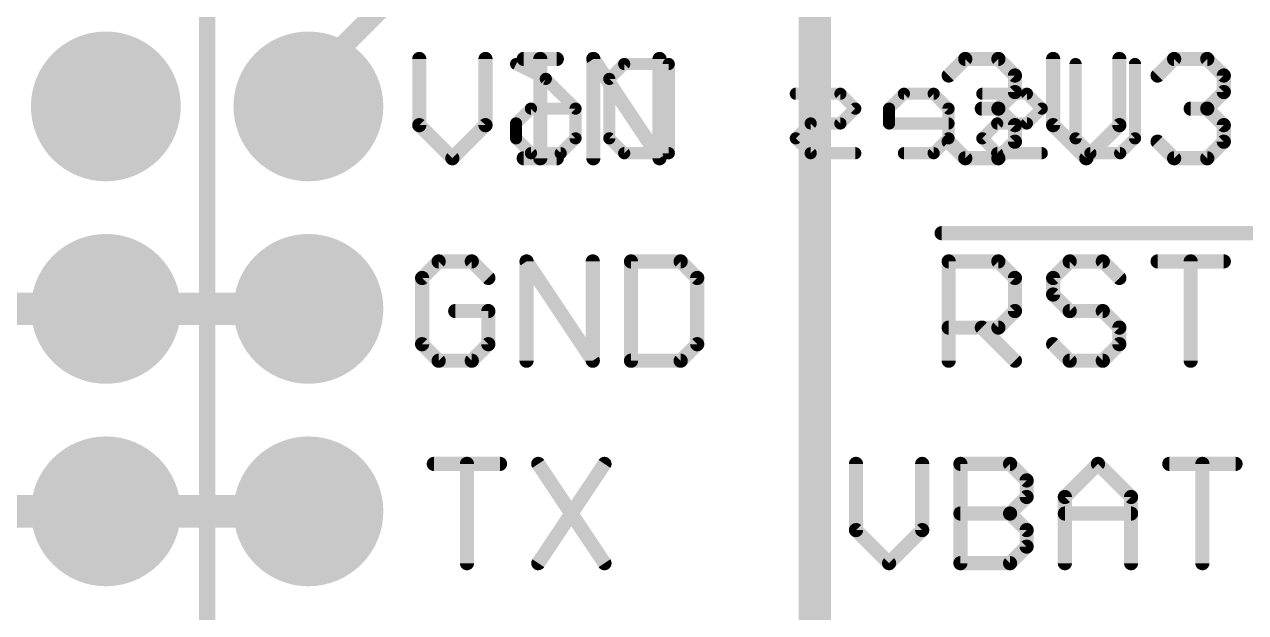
# Model space of a CAD drawing. Extents: x -33.4 to 34.4, y -34.2 to 33.7.
# Drawn here: x -9.91 to 5.4, y 12.22 to 19.6 of the extents above; entities that cross this region are included whole.
import ezdxf

# ---------------------------------------------------------------- set-up
doc = ezdxf.new("R2010")
doc.units = 0
for name, color, linetype in [('1', 12, 'CONTINUOUS'), ('16', 132, 'CONTINUOUS'), ('17', 110, 'CONTINUOUS'), ('20', 53, 'CONTINUOUS'), ('21', 40, 'CONTINUOUS'), ('22', 6, 'CONTINUOUS')]:
    doc.layers.add(name, color=color, linetype=linetype)

# ---------------------------------------------------------------- blocks, each defined once
blk = doc.blocks.new('ROUNDP')
at = {"const_width": 0.5}
blk.add_lwpolyline([(0, -0.25, 1), (0, 0.25, 1), (0, -0.25)], format="xyb", dxfattribs=at)

msp = doc.modelspace()

# ---------------------------------------------------------------- linework, layer by layer
at = {"layer": '1'}
for points, const_width in [([(0, 29.2, 1), (0, -29.2)], 0.254), ([(29.2, 0, 0.4142), (0, 29.2)], 0.254), ([(0, 25.4, 0.4142), (-25.4, 0)], 0.254), ([(25.4, 0, 0.4142), (0, 25.4)], 0.254), ([(-6.2865, 18.892, 1), (-6.4135, 18.892)], 0.127), ([(-6.3949, 18.9369, 1), (-6.3051, 18.8471)], 0.127), ([(-6.4135, 18.57, 1), (-6.2865, 18.57)], 0.127), ([(-8.89, 16.1316, 1), (-8.89, 15.9284)], 0.2032), ([(-8.89, 15.9284, 1), (-8.89, 16.1316)], 0.2032), ([(-6.2782, 16.1018, 1), (-6.4218, 15.9582)], 0.2032), ([(-6.3938, 15.9302, 1), (-6.2502, 16.0738)], 0.2032), ([(-6.35, 15.9284, 1), (-6.35, 16.1316)], 0.2032), ([(-8.89, 13.5916, 1), (-8.89, 13.3884)], 0.2032), ([(-8.89, 13.3884, 1), (-8.89, 13.5916)], 0.2032), ([(-6.35, 13.3884, 1), (-6.35, 13.5916)], 0.2032)]:
    msp.add_lwpolyline(points, format="xyb", dxfattribs=dict(at, const_width=const_width))
for points, const_width in [([(0, 21.082), (0, 8.128)], 0.4064), ([(-6.35, 18.892), (-4.348, 20.894)], 0.254), ([(-6.35, 18.57), (-6.35, 18.892)], 0.254), ([(-11.43, 16.03), (-8.89, 16.03)], 0.4064), ([(-8.89, 16.03), (-6.35, 16.03)], 0.4064), ([(-6.322, 16.002), (-6.35, 16.03)], 0.4064), ([(-11.43, 13.49), (-8.89, 13.49)], 0.4064), ([(-8.89, 13.49), (-6.35, 13.49)], 0.4064)]:
    msp.add_lwpolyline(points, dxfattribs=dict(at, const_width=const_width))
at = {"layer": '16', "const_width": 0.4064}
for points in [[(-0.3, 27.5085, 0.4142), (-27.5085, 0.3)], [(27.5085, 0.3, 0.4206), (-0.3001, 27.5079)]]:
    msp.add_lwpolyline(points, format="xyb", dxfattribs=at)
at = {"layer": '20'}
for start, end in [(90, 180), (0, 90)]:
    msp.add_arc((0, 0), 32.766, start, end, dxfattribs=at)
at = {"layer": '21'}
for points, const_width in [([(-7.62, 19.84), (-7.62, -10.64)], 0.2032), ([(-4.9594, 19.1654), (-4.9594, 18.3349)], 0.1778), ([(-4.129, 18.3349), (-4.129, 19.1654)], 0.1778), ([(-3.6497, 19.1654), (-3.2345, 19.1654)], 0.1778), ([(-3.4421, 17.9197), (-3.4421, 19.1654)], 0.1778), ([(-2.7765, 17.9197), (-2.7765, 19.1654)], 0.1778), ([(-2.7765, 19.1654), (-1.9461, 17.9197)], 0.1778), ([(-1.9461, 17.9197), (-1.9461, 19.1654)], 0.1778), ([(1.6803, 18.9578), (1.8879, 19.1654)], 0.1778), ([(1.8879, 19.1654), (2.3031, 19.1654)], 0.1778), ([(2.3031, 19.1654), (2.5108, 18.9578)], 0.1778), ([(2.99, 19.1654), (2.99, 18.3349)], 0.1778), ([(3.8205, 18.3349), (3.8205, 19.1654)], 0.1778), ([(4.2998, 18.9578), (4.5074, 19.1654)], 0.1778), ([(4.5074, 19.1654), (4.9226, 19.1654)], 0.1778), ([(4.9226, 19.1654), (5.1302, 18.9578)], 0.1778), ([(2.5108, 18.9578), (2.5108, 18.7501)], 0.1778), ([(5.1302, 18.9578), (5.1302, 18.7501)], 0.1778), ([(2.5108, 18.7501), (2.3031, 18.5425)], 0.1778), ([(5.1302, 18.7501), (4.9226, 18.5425)], 0.1778), ([(2.3031, 18.5425), (2.0955, 18.5425)], 0.1778), ([(2.3031, 18.5425), (2.5108, 18.3349)], 0.1778), ([(4.9226, 18.5425), (4.715, 18.5425)], 0.1778), ([(4.9226, 18.5425), (5.1302, 18.3349)], 0.1778), ([(-4.9594, 18.3349), (-4.5442, 17.9197)], 0.1778), ([(-4.5442, 17.9197), (-4.129, 18.3349)], 0.1778), ([(2.5108, 18.3349), (2.5108, 18.1273)], 0.1778), ([(2.99, 18.3349), (3.4053, 17.9197)], 0.1778), ([(3.4053, 17.9197), (3.8205, 18.3349)], 0.1778), ([(5.1302, 18.3349), (5.1302, 18.1273)], 0.1778), ([(1.8879, 17.9197), (1.6803, 18.1273)], 0.1778), ([(2.5108, 18.1273), (2.3031, 17.9197)], 0.1778), ([(4.5074, 17.9197), (4.2998, 18.1273)], 0.1778), ([(5.1302, 18.1273), (4.9226, 17.9197)], 0.1778), ([(-3.6497, 17.9197), (-3.2345, 17.9197)], 0.1778), ([(2.3031, 17.9197), (1.8879, 17.9197)], 0.1778), ([(4.9226, 17.9197), (4.5074, 17.9197)], 0.1778), ([(1.5914, 16.9799), (5.5206, 16.9799)], 0.1778), ([(-4.7161, 16.6254), (-4.9237, 16.4178)], 0.1778), ([(-4.3009, 16.6254), (-4.7161, 16.6254)], 0.1778), ([(-4.0933, 16.4178), (-4.3009, 16.6254)], 0.1778), ([(-3.614, 15.3797), (-3.614, 16.6254)], 0.1778), ([(-3.614, 16.6254), (-2.7835, 15.3797)], 0.1778), ([(-2.7835, 15.3797), (-2.7835, 16.6254)], 0.1778), ([(-2.3042, 16.6254), (-2.3042, 15.3797)], 0.1778), ([(-1.6814, 16.6254), (-2.3042, 16.6254)], 0.1778), ([(-1.4738, 16.4178), (-1.6814, 16.6254)], 0.1778), ([(1.6803, 15.3797), (1.6803, 16.6254)], 0.1778), ([(1.6803, 16.6254), (2.3031, 16.6254)], 0.1778), ([(2.3031, 16.6254), (2.5108, 16.4178)], 0.1778), ([(3.1976, 16.6254), (2.99, 16.4178)], 0.1778), ([(3.6129, 16.6254), (3.1976, 16.6254)], 0.1778), ([(3.8205, 16.4178), (3.6129, 16.6254)], 0.1778), ([(4.2998, 16.6254), (5.1302, 16.6254)], 0.1778), ([(4.715, 15.3797), (4.715, 16.6254)], 0.1778), ([(-4.9237, 16.4178), (-4.9237, 15.5873)], 0.1778), ([(-1.4738, 15.5873), (-1.4738, 16.4178)], 0.1778), ([(2.5108, 16.4178), (2.5108, 16.0025)], 0.1778), ([(2.99, 16.4178), (2.99, 16.2101)], 0.1778), ([(2.99, 16.2101), (3.1976, 16.0025)], 0.1778), ([(-4.0933, 16.0025), (-4.5085, 16.0025)], 0.1778), ([(-4.0933, 15.5873), (-4.0933, 16.0025)], 0.1778), ([(2.5108, 16.0025), (2.3031, 15.7949)], 0.1778), ([(3.1976, 16.0025), (3.6129, 16.0025)], 0.1778), ([(3.6129, 16.0025), (3.8205, 15.7949)], 0.1778), ([(2.3031, 15.7949), (1.6803, 15.7949)], 0.1778), ([(2.0955, 15.7949), (2.5108, 15.3797)], 0.1778), ([(3.8205, 15.7949), (3.8205, 15.5873)], 0.1778), ([(-4.9237, 15.5873), (-4.7161, 15.3797)], 0.1778), ([(-4.3009, 15.3797), (-4.0933, 15.5873)], 0.1778), ([(-1.6814, 15.3797), (-1.4738, 15.5873)], 0.1778), ([(3.1976, 15.3797), (2.99, 15.5873)], 0.1778), ([(3.8205, 15.5873), (3.6129, 15.3797)], 0.1778), ([(-4.7161, 15.3797), (-4.3009, 15.3797)], 0.1778), ([(-2.3042, 15.3797), (-1.6814, 15.3797)], 0.1778), ([(3.6129, 15.3797), (3.1976, 15.3797)], 0.1778), ([(-4.7768, 14.0854), (-3.9464, 14.0854)], 0.1778), ([(-4.3616, 12.8397), (-4.3616, 14.0854)], 0.1778), ([(-3.4671, 14.0854), (-2.6367, 12.8397)], 0.1778), ([(-2.6367, 14.0854), (-3.4671, 12.8397)], 0.1778), ([(0.5174, 14.0854), (0.5174, 13.2549)], 0.1778), ([(1.3479, 13.2549), (1.3479, 14.0854)], 0.1778), ([(1.8272, 12.8397), (1.8272, 14.0854)], 0.1778), ([(1.8272, 14.0854), (2.45, 14.0854)], 0.1778), ([(2.45, 14.0854), (2.6576, 13.8778)], 0.1778), ([(3.1369, 13.6701), (3.5521, 14.0854)], 0.1778), ([(3.5521, 14.0854), (3.9673, 13.6701)], 0.1778), ([(4.4466, 14.0854), (5.2771, 14.0854)], 0.1778), ([(4.8618, 12.8397), (4.8618, 14.0854)], 0.1778), ([(2.6576, 13.8778), (2.6576, 13.6701)], 0.1778), ([(2.6576, 13.6701), (2.45, 13.4625)], 0.1778), ([(3.1369, 12.8397), (3.1369, 13.6701)], 0.1778), ([(3.9673, 13.6701), (3.9673, 12.8397)], 0.1778), ([(1.8272, 13.4625), (2.45, 13.4625)], 0.1778), ([(2.45, 13.4625), (2.6576, 13.2549)], 0.1778), ([(3.1369, 13.4625), (3.9673, 13.4625)], 0.1778), ([(0.5174, 13.2549), (0.9327, 12.8397)], 0.1778), ([(0.9327, 12.8397), (1.3479, 13.2549)], 0.1778), ([(2.6576, 13.2549), (2.6576, 13.0473)], 0.1778), ([(2.6576, 13.0473), (2.45, 12.8397)], 0.1778), ([(2.45, 12.8397), (1.8272, 12.8397)], 0.1778)]:
    msp.add_lwpolyline(points, dxfattribs=dict(at, const_width=const_width))
at = {"layer": '21', "const_width": 0.0889}
for points in [[(-4.915, 19.1654, 1), (-5.0039, 19.1654)], [(-4.0845, 19.1654, 1), (-4.1734, 19.1654)], [(-3.6497, 19.2098, 1), (-3.6497, 19.1209)], [(-3.3976, 19.1654, 1), (-3.4865, 19.1654)], [(-3.2345, 19.1209, 1), (-3.2345, 19.2098)], [(-2.7321, 19.1654, 1), (-2.821, 19.1654)], [(-2.7395, 19.19, 1), (-2.8135, 19.1407)], [(-1.9016, 19.1654, 1), (-1.9905, 19.1654)], [(1.8879, 19.2098, 1), (1.8879, 19.1209)], [(1.9193, 19.1339, 1), (1.8565, 19.1968)], [(2.3346, 19.1968, 1), (2.2717, 19.1339)], [(2.3031, 19.1209, 1), (2.3031, 19.2098)], [(3.0345, 19.1654, 1), (2.9456, 19.1654)], [(3.8649, 19.1654, 1), (3.776, 19.1654)], [(4.5074, 19.2098, 1), (4.5074, 19.1209)], [(4.5388, 19.1339, 1), (4.4759, 19.1968)], [(4.954, 19.1968, 1), (4.8912, 19.1339)], [(4.9226, 19.1209, 1), (4.9226, 19.2098)], [(1.6489, 18.9892, 1), (1.7117, 18.9263)], [(2.5552, 18.9578, 1), (2.4663, 18.9578)], [(2.4793, 18.9263, 1), (2.5422, 18.9892)], [(4.2683, 18.9892, 1), (4.3312, 18.9263)], [(5.1747, 18.9578, 1), (5.0857, 18.9578)], [(5.0988, 18.9263, 1), (5.1616, 18.9892)], [(2.5422, 18.7187, 1), (2.4793, 18.7816)], [(5.1616, 18.7187, 1), (5.0988, 18.7816)], [(2.4663, 18.7501, 1), (2.5552, 18.7501)], [(5.0857, 18.7501, 1), (5.1747, 18.7501)], [(2.0955, 18.587, 1), (2.0955, 18.4981)], [(2.3346, 18.574, 1), (2.2717, 18.5111)], [(2.2717, 18.574, 1), (2.3346, 18.5111)], [(2.3031, 18.4981, 1), (2.3031, 18.587)], [(4.715, 18.587, 1), (4.715, 18.4981)], [(4.954, 18.574, 1), (4.8912, 18.5111)], [(4.8912, 18.574, 1), (4.954, 18.5111)], [(4.9226, 18.4981, 1), (4.9226, 18.587)], [(-5.0039, 18.3349, 1), (-4.915, 18.3349)], [(-4.928, 18.3663, 1), (-4.9908, 18.3035)], [(-4.1734, 18.3349, 1), (-4.0845, 18.3349)], [(-4.0975, 18.3035, 1), (-4.1604, 18.3663)], [(2.5552, 18.3349, 1), (2.4663, 18.3349)], [(2.4793, 18.3035, 1), (2.5422, 18.3663)], [(3.0215, 18.3663, 1), (2.9586, 18.3035)], [(2.9456, 18.3349, 1), (3.0345, 18.3349)], [(3.776, 18.3349, 1), (3.8649, 18.3349)], [(3.8519, 18.3035, 1), (3.789, 18.3663)], [(5.1747, 18.3349, 1), (5.0857, 18.3349)], [(5.0988, 18.3035, 1), (5.1616, 18.3663)], [(1.7117, 18.1587, 1), (1.6489, 18.0959)], [(2.4663, 18.1273, 1), (2.5552, 18.1273)], [(2.5422, 18.0959, 1), (2.4793, 18.1587)], [(4.3312, 18.1587, 1), (4.2683, 18.0959)], [(5.0857, 18.1273, 1), (5.1747, 18.1273)], [(5.1616, 18.0959, 1), (5.0988, 18.1587)], [(-4.5756, 17.9511, 1), (-4.5128, 17.8883)], [(-4.5756, 17.8883, 1), (-4.5128, 17.9511)], [(-3.6497, 17.9642, 1), (-3.6497, 17.8753)], [(-3.4865, 17.9197, 1), (-3.3976, 17.9197)], [(-3.2345, 17.8753, 1), (-3.2345, 17.9642)], [(-2.821, 17.9197, 1), (-2.7321, 17.9197)], [(-1.9905, 17.9197, 1), (-1.9016, 17.9197)], [(-1.9831, 17.895, 1), (-1.9091, 17.9444)], [(1.8879, 17.9642, 1), (1.8879, 17.8753)], [(1.8565, 17.8883, 1), (1.9193, 17.9511)], [(2.2717, 17.9511, 1), (2.3346, 17.8883)], [(2.3031, 17.8753, 1), (2.3031, 17.9642)], [(3.3738, 17.9511, 1), (3.4367, 17.8883)], [(3.3738, 17.8883, 1), (3.4367, 17.9511)], [(4.5074, 17.9642, 1), (4.5074, 17.8753)], [(4.4759, 17.8883, 1), (4.5388, 17.9511)], [(4.8912, 17.9511, 1), (4.954, 17.8883)], [(4.9226, 17.8753, 1), (4.9226, 17.9642)], [(1.5914, 17.0244, 1), (1.5914, 16.9354)], [(-4.7161, 16.6698, 1), (-4.7161, 16.5809)], [(-4.6847, 16.5939, 1), (-4.7475, 16.6568)], [(-4.2694, 16.6568, 1), (-4.3323, 16.5939)], [(-4.3009, 16.5809, 1), (-4.3009, 16.6698)], [(-3.577, 16.65, 1), (-3.651, 16.6007)], [(-3.5695, 16.6254, 1), (-3.6584, 16.6254)], [(-2.7391, 16.6254, 1), (-2.828, 16.6254)], [(-2.2598, 16.6254, 1), (-2.3487, 16.6254)], [(-2.3042, 16.6698, 1), (-2.3042, 16.5809)], [(-1.65, 16.6568, 1), (-1.7128, 16.5939)], [(-1.6814, 16.5809, 1), (-1.6814, 16.6698)], [(1.7248, 16.6254, 1), (1.6359, 16.6254)], [(1.6803, 16.6698, 1), (1.6803, 16.5809)], [(2.3346, 16.6568, 1), (2.2717, 16.5939)], [(2.3031, 16.5809, 1), (2.3031, 16.6698)], [(3.1976, 16.6698, 1), (3.1976, 16.5809)], [(3.2291, 16.5939, 1), (3.1662, 16.6568)], [(3.6443, 16.6568, 1), (3.5814, 16.5939)], [(3.6129, 16.5809, 1), (3.6129, 16.6698)], [(4.2998, 16.6698, 1), (4.2998, 16.5809)], [(4.7594, 16.6254, 1), (4.6705, 16.6254)], [(5.1302, 16.5809, 1), (5.1302, 16.6698)], [(-4.8792, 16.4178, 1), (-4.9681, 16.4178)], [(-4.9551, 16.4492, 1), (-4.8923, 16.3863)], [(-4.1247, 16.3863, 1), (-4.0618, 16.4492)], [(-1.4293, 16.4178, 1), (-1.5183, 16.4178)], [(-1.5052, 16.3863, 1), (-1.4424, 16.4492)], [(2.5552, 16.4178, 1), (2.4663, 16.4178)], [(2.4793, 16.3863, 1), (2.5422, 16.4492)], [(2.9586, 16.4492, 1), (3.0215, 16.3863)], [(3.0345, 16.4178, 1), (2.9456, 16.4178)], [(3.789, 16.3863, 1), (3.8519, 16.4492)], [(3.0215, 16.2416, 1), (2.9586, 16.1787)], [(2.9456, 16.2101, 1), (3.0345, 16.2101)], [(-4.5085, 16.047, 1), (-4.5085, 15.9581)], [(-4.0488, 16.0025, 1), (-4.1377, 16.0025)], [(-4.0933, 15.9581, 1), (-4.0933, 16.047)], [(2.5422, 15.9711, 1), (2.4793, 16.034)], [(3.1976, 16.047, 1), (3.1976, 15.9581)], [(3.6443, 16.034, 1), (3.5814, 15.9711)], [(3.6129, 15.9581, 1), (3.6129, 16.047)], [(2.4663, 16.0025, 1), (2.5552, 16.0025)], [(3.1662, 15.9711, 1), (3.2291, 16.034)], [(1.6803, 15.8394, 1), (1.6803, 15.7505)], [(2.127, 15.8263, 1), (2.0641, 15.7635)], [(2.2717, 15.8263, 1), (2.3346, 15.7635)], [(2.3031, 15.7505, 1), (2.3031, 15.8394)], [(3.8649, 15.7949, 1), (3.776, 15.7949)], [(3.789, 15.7635, 1), (3.8519, 15.8263)], [(-4.8923, 15.6187, 1), (-4.9551, 15.5559)], [(-4.9681, 15.5873, 1), (-4.8792, 15.5873)], [(-4.1377, 15.5873, 1), (-4.0488, 15.5873)], [(-4.0618, 15.5559, 1), (-4.1247, 15.6187)], [(-1.5183, 15.5873, 1), (-1.4293, 15.5873)], [(-1.4424, 15.5559, 1), (-1.5052, 15.6187)], [(3.0215, 15.6187, 1), (2.9586, 15.5559)], [(3.776, 15.5873, 1), (3.8649, 15.5873)], [(3.8519, 15.5559, 1), (3.789, 15.6187)], [(-4.7161, 15.4242, 1), (-4.7161, 15.3353)], [(-4.3009, 15.3353, 1), (-4.3009, 15.4242)], [(-2.3042, 15.4242, 1), (-2.3042, 15.3353)], [(-1.6814, 15.3353, 1), (-1.6814, 15.4242)], [(3.1976, 15.4242, 1), (3.1976, 15.3353)], [(3.6129, 15.3353, 1), (3.6129, 15.4242)], [(-4.7475, 15.3483, 1), (-4.6847, 15.4111)], [(-4.3323, 15.4111, 1), (-4.2694, 15.3483)], [(-3.6584, 15.3797, 1), (-3.5695, 15.3797)], [(-2.828, 15.3797, 1), (-2.7391, 15.3797)], [(-2.8205, 15.355, 1), (-2.7465, 15.4044)], [(-2.3487, 15.3797, 1), (-2.2598, 15.3797)], [(-1.7128, 15.4111, 1), (-1.65, 15.3483)], [(1.6359, 15.3797, 1), (1.7248, 15.3797)], [(2.4793, 15.3483, 1), (2.5422, 15.4111)], [(3.1662, 15.3483, 1), (3.2291, 15.4111)], [(3.5814, 15.4111, 1), (3.6443, 15.3483)], [(4.6705, 15.3797, 1), (4.7594, 15.3797)], [(-4.7768, 14.1298, 1), (-4.7768, 14.0409)], [(-4.3172, 14.0854, 1), (-4.4061, 14.0854)], [(-3.9464, 14.0409, 1), (-3.9464, 14.1298)], [(-3.4301, 14.11, 1), (-3.5041, 14.0607)], [(-2.5997, 14.0607, 1), (-2.6736, 14.11)], [(0.5619, 14.0854, 1), (0.473, 14.0854)], [(1.3923, 14.0854, 1), (1.3034, 14.0854)], [(1.8716, 14.0854, 1), (1.7827, 14.0854)], [(1.8272, 14.1298, 1), (1.8272, 14.0409)], [(2.4814, 14.1168, 1), (2.4186, 14.0539)], [(2.45, 14.0409, 1), (2.45, 14.1298)], [(3.5835, 14.1168, 1), (3.5207, 14.0539)], [(3.5835, 14.0539, 1), (3.5207, 14.1168)], [(4.4466, 14.1298, 1), (4.4466, 14.0409)], [(4.9063, 14.0854, 1), (4.8174, 14.0854)], [(5.2771, 14.0409, 1), (5.2771, 14.1298)], [(2.7021, 13.8778, 1), (2.6132, 13.8778)], [(2.6262, 13.8463, 1), (2.689, 13.9092)], [(2.6132, 13.6701, 1), (2.7021, 13.6701)], [(2.689, 13.6387, 1), (2.6262, 13.7016)], [(3.1813, 13.6701, 1), (3.0924, 13.6701)], [(3.1055, 13.7016, 1), (3.1683, 13.6387)], [(4.0118, 13.6701, 1), (3.9229, 13.6701)], [(3.9359, 13.6387, 1), (3.9988, 13.7016)], [(1.8272, 13.507, 1), (1.8272, 13.4181)], [(2.4814, 13.494, 1), (2.4186, 13.4311)], [(2.4186, 13.494, 1), (2.4814, 13.4311)], [(2.45, 13.4181, 1), (2.45, 13.507)], [(3.1369, 13.507, 1), (3.1369, 13.4181)], [(3.9673, 13.4181, 1), (3.9673, 13.507)], [(0.5489, 13.2863, 1), (0.486, 13.2235)], [(1.3793, 13.2235, 1), (1.3165, 13.2863)], [(2.7021, 13.2549, 1), (2.6132, 13.2549)], [(2.6262, 13.2235, 1), (2.689, 13.2863)], [(0.473, 13.2549, 1), (0.5619, 13.2549)], [(1.3034, 13.2549, 1), (1.3923, 13.2549)], [(2.6132, 13.0473, 1), (2.7021, 13.0473)], [(2.689, 13.0159, 1), (2.6262, 13.0787)], [(-4.4061, 12.8397, 1), (-4.3172, 12.8397)], [(-3.5041, 12.8644, 1), (-3.4301, 12.815)], [(-2.6736, 12.815, 1), (-2.5997, 12.8644)], [(0.9012, 12.8711, 1), (0.9641, 12.8083)], [(0.9012, 12.8083, 1), (0.9641, 12.8711)], [(1.8272, 12.8841, 1), (1.8272, 12.7953)], [(1.7827, 12.8397, 1), (1.8716, 12.8397)], [(2.4186, 12.8711, 1), (2.4814, 12.8083)], [(2.45, 12.7953, 1), (2.45, 12.8841)], [(3.0924, 12.8397, 1), (3.1813, 12.8397)], [(3.9229, 12.8397, 1), (4.0118, 12.8397)], [(4.8174, 12.8397, 1), (4.9063, 12.8397)]]:
    msp.add_lwpolyline(points, format="xyb", dxfattribs=at)
at = {"layer": '22', "const_width": 0.1524}
for points in [[(-3.7454, 19.1018), (-3.3725, 18.9153)], [(-2.576, 18.9153), (-2.3896, 19.1018)], [(-2.3896, 19.1018), (-1.8303, 19.1018)], [(-1.8303, 19.1018), (-1.8303, 17.9832)], [(3.271, 18.1696), (3.271, 19.1018)], [(4.0167, 19.1018), (4.0167, 18.1696)], [(-3.3725, 18.9153), (-2.9997, 18.5425)], [(-2.576, 18.1696), (-2.576, 18.9153)], [(0.3221, 18.7289), (-0.2372, 18.7289)], [(0.5085, 18.5425), (0.3221, 18.7289)], [(1.1186, 18.7289), (0.9322, 18.5425)], [(1.4915, 18.7289), (1.1186, 18.7289)], [(1.6779, 18.5425), (1.4915, 18.7289)], [(2.6609, 18.7289), (2.1016, 18.7289)], [(2.8473, 18.5425), (2.6609, 18.7289)], [(-3.7454, 18.356), (-3.559, 18.5425)], [(-3.559, 18.5425), (-2.9997, 18.5425)], [(-2.9997, 18.5425), (-2.9997, 18.1696)], [(0.3221, 18.356), (0.5085, 18.5425)], [(0.9322, 18.5425), (0.9322, 18.356)], [(1.6779, 18.1696), (1.6779, 18.5425)], [(2.6609, 18.356), (2.8473, 18.5425)], [(-3.7454, 18.1696), (-3.7454, 18.356)], [(-0.2372, 18.1696), (-0.0508, 18.356)], [(-0.0508, 18.356), (0.3221, 18.356)], [(0.9322, 18.356), (1.6779, 18.356)], [(2.1016, 18.1696), (2.288, 18.356)], [(2.288, 18.356), (2.6609, 18.356)], [(-3.559, 17.9832), (-3.7454, 18.1696)], [(-2.9997, 18.1696), (-3.1861, 17.9832)], [(-2.3896, 17.9832), (-2.576, 18.1696)], [(-0.0508, 17.9832), (-0.2372, 18.1696)], [(1.4915, 17.9832), (1.6779, 18.1696)], [(2.288, 17.9832), (2.1016, 18.1696)], [(3.4574, 17.9832), (3.271, 18.1696)], [(4.0167, 18.1696), (3.8303, 17.9832)], [(-3.1861, 17.9832), (-3.559, 17.9832)], [(-1.8303, 17.9832), (-2.3896, 17.9832)], [(0.5085, 17.9832), (-0.0508, 17.9832)], [(1.1186, 17.9832), (1.4915, 17.9832)], [(2.8473, 17.9832), (2.288, 17.9832)], [(3.8303, 17.9832), (3.4574, 17.9832)]]:
    msp.add_lwpolyline(points, dxfattribs=at)
at = {"layer": '22', "const_width": 0.0762}
for points in [[(-3.7283, 19.1358, 1), (-3.7624, 19.0677)], [(-2.3896, 19.1399, 1), (-2.3896, 19.0637)], [(-2.3626, 19.0748, 1), (-2.4165, 19.1287)], [(-1.7922, 19.1018, 1), (-1.8684, 19.1018)], [(-1.8303, 19.0637, 1), (-1.8303, 19.1399)], [(3.3091, 19.1018, 1), (3.2329, 19.1018)], [(4.0548, 19.1018, 1), (3.9786, 19.1018)], [(-3.3456, 18.9423, 1), (-3.3995, 18.8884)], [(-2.5379, 18.9153, 1), (-2.6141, 18.9153)], [(-3.3896, 18.8813, 1), (-3.3555, 18.9494)], [(-2.6029, 18.9423, 1), (-2.5491, 18.8884)], [(-0.2372, 18.767, 1), (-0.2372, 18.6908)], [(0.349, 18.7558, 1), (0.2951, 18.702)], [(0.3221, 18.6908, 1), (0.3221, 18.767)], [(1.1186, 18.767, 1), (1.1186, 18.6908)], [(1.1456, 18.702, 1), (1.0917, 18.7558)], [(1.5184, 18.7558, 1), (1.4645, 18.702)], [(1.4915, 18.6908, 1), (1.4915, 18.767)], [(2.1016, 18.767, 1), (2.1016, 18.6908)], [(2.6878, 18.7558, 1), (2.6339, 18.702)], [(2.6609, 18.6908, 1), (2.6609, 18.767)], [(-3.559, 18.5806, 1), (-3.559, 18.5044)], [(-3.532, 18.5155, 1), (-3.5859, 18.5694)], [(-2.9616, 18.5425, 1), (-3.0378, 18.5425)], [(-3.0266, 18.5155, 1), (-2.9727, 18.5694)], [(-2.9997, 18.5044, 1), (-2.9997, 18.5806)], [(0.5354, 18.5155, 1), (0.4816, 18.5694)], [(0.4816, 18.5155, 1), (0.5354, 18.5694)], [(0.9703, 18.5425, 1), (0.8941, 18.5425)], [(0.9053, 18.5694, 1), (0.9591, 18.5155)], [(1.716, 18.5425, 1), (1.6398, 18.5425)], [(1.651, 18.5155, 1), (1.7048, 18.5694)], [(2.8742, 18.5155, 1), (2.8204, 18.5694)], [(2.8204, 18.5155, 1), (2.8742, 18.5694)], [(-3.7073, 18.356, 1), (-3.7835, 18.356)], [(-3.7723, 18.383, 1), (-3.7184, 18.3291)], [(-0.0508, 18.3941, 1), (-0.0508, 18.3179)], [(-0.0238, 18.3291, 1), (-0.0777, 18.383)], [(0.2951, 18.383, 1), (0.349, 18.3291)], [(0.3221, 18.3179, 1), (0.3221, 18.3941)], [(0.9322, 18.3941, 1), (0.9322, 18.3179)], [(0.8941, 18.356, 1), (0.9703, 18.356)], [(1.6779, 18.3179, 1), (1.6779, 18.3941)], [(2.288, 18.3941, 1), (2.288, 18.3179)], [(2.315, 18.3291, 1), (2.2611, 18.383)], [(2.6339, 18.383, 1), (2.6878, 18.3291)], [(2.6609, 18.3179, 1), (2.6609, 18.3941)], [(-3.7184, 18.1966, 1), (-3.7723, 18.1427)], [(-2.9727, 18.1427, 1), (-3.0266, 18.1966)], [(-2.5491, 18.1966, 1), (-2.6029, 18.1427)], [(-0.2103, 18.1966, 1), (-0.2641, 18.1427)], [(-0.2641, 18.1966, 1), (-0.2103, 18.1427)], [(1.7048, 18.1427, 1), (1.651, 18.1966)], [(2.1285, 18.1966, 1), (2.0747, 18.1427)], [(2.0747, 18.1966, 1), (2.1285, 18.1427)], [(3.2979, 18.1966, 1), (3.2441, 18.1427)], [(4.0436, 18.1427, 1), (3.9898, 18.1966)], [(-3.7835, 18.1696, 1), (-3.7073, 18.1696)], [(-3.0378, 18.1696, 1), (-2.9616, 18.1696)], [(-2.6141, 18.1696, 1), (-2.5379, 18.1696)], [(1.6398, 18.1696, 1), (1.716, 18.1696)], [(3.2329, 18.1696, 1), (3.3091, 18.1696)], [(3.9786, 18.1696, 1), (4.0548, 18.1696)], [(-3.559, 18.0213, 1), (-3.559, 17.9451)], [(-3.5859, 17.9563, 1), (-3.532, 18.0101)], [(-3.2131, 18.0101, 1), (-3.1592, 17.9563)], [(-3.1861, 17.9451, 1), (-3.1861, 18.0213)], [(-2.3896, 18.0213, 1), (-2.3896, 17.9451)], [(-2.4165, 17.9563, 1), (-2.3626, 18.0101)], [(-1.8684, 17.9832, 1), (-1.7922, 17.9832)], [(-1.8303, 17.9451, 1), (-1.8303, 18.0213)], [(-0.0508, 18.0213, 1), (-0.0508, 17.9451)], [(-0.0777, 17.9563, 1), (-0.0238, 18.0101)], [(0.5085, 17.9451, 1), (0.5085, 18.0213)], [(1.1186, 18.0213, 1), (1.1186, 17.9451)], [(1.4645, 18.0101, 1), (1.5184, 17.9563)], [(1.4915, 17.9451, 1), (1.4915, 18.0213)], [(2.288, 18.0213, 1), (2.288, 17.9451)], [(2.2611, 17.9563, 1), (2.315, 18.0101)], [(2.8473, 17.9451, 1), (2.8473, 18.0213)], [(3.4574, 18.0213, 1), (3.4574, 17.9451)], [(3.4305, 17.9563, 1), (3.4844, 18.0101)], [(3.8033, 18.0101, 1), (3.8572, 17.9563)], [(3.8303, 17.9451, 1), (3.8303, 18.0213)]]:
    msp.add_lwpolyline(points, format="xyb", dxfattribs=at)

# ---------------------------------------------------------------- block references
at = {"layer": '17', "xscale": 1.8796, "yscale": 1.8796}
for p in [(-8.89, 18.57), (-8.89, 18.57), (-6.35, 18.57), (-6.35, 18.57), (-8.89, 16.03), (-8.89, 16.03), (-6.35, 16.03), (-6.35, 16.03), (-8.89, 13.49), (-8.89, 13.49), (-6.35, 13.49), (-6.35, 13.49)]:
    msp.add_blockref('ROUNDP', p, dxfattribs=at)

doc.saveas('drawing.dxf')
